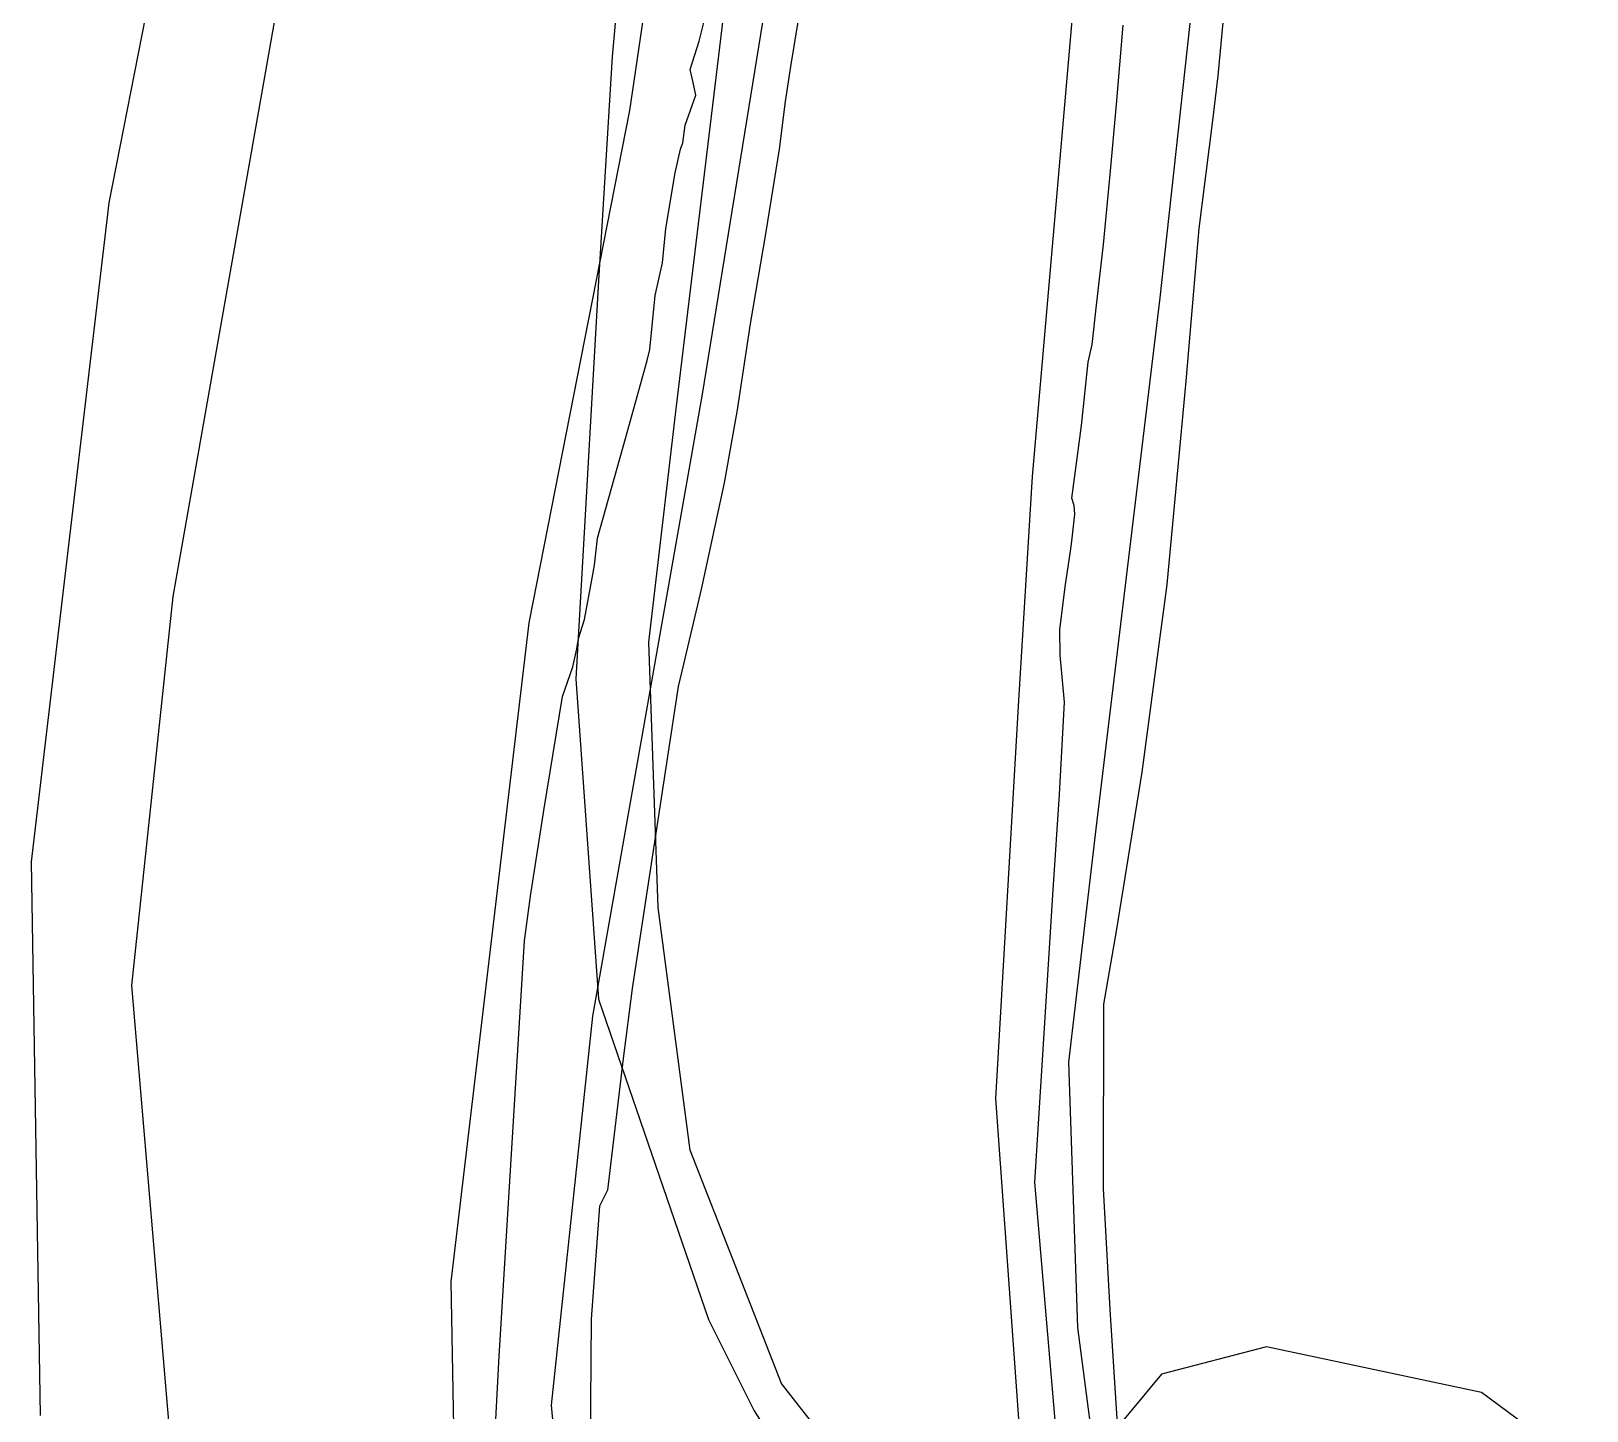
# Model space of a CAD drawing. Extents: x 0 to 208, y 1 to 205.
# Drawn here: x 30.684 to 33.299, y 12.996 to 15.315 of the extents above; entities that cross this region are included whole.
import ezdxf

# ---------------------------------------------------------------- set-up
doc = ezdxf.new("R2010")
doc.units = 0

msp = doc.modelspace()

# ---------------------------------------------------------------- linework, layer by layer
at = {"layer": 'Layer 1'}
for p, q in [((31.760923, 16.418152), (31.660963, 15.272422)), ((30.98419, 15.887586), (30.815018, 15.026363)), ((31.768551, 14.680347), (31.876202, 15.572328)), ((30.922766, 14.365057), (31.107311, 15.410827)), ((31.660963, 15.272422), (31.637877, 14.895637)), ((30.815018, 15.026363), (30.684298, 13.919073)), ((31.637877, 14.895637), (31.59943, 14.226651)), ((31.722413, 14.288183), (31.768551, 14.680347)), ((30.853559, 13.71145), (30.922766, 14.365057)), ((31.737795, 13.842192), (31.722413, 14.288183)), ((31.59943, 14.226651), (31.637877, 13.688386)), ((30.684298, 13.919073), (30.699679, 12.988644)), ((31.79162, 13.434649), (31.737795, 13.842192)), ((30.9689, 12.3581), (30.853559, 13.71145)), ((31.637877, 13.688386), (31.822425, 13.150122)), ((31.945411, 13.042485), (31.79162, 13.434649)), ((31.822425, 13.150122), (31.899322, 12.996332)), ((32.760485, 13.104001), (32.583625, 13.057864)), ((33.12189, 13.027106), (32.760485, 13.104001)), ((32.583625, 13.057864), (32.468284, 12.919453)), ((32.191475, 12.727216), (31.945411, 13.042485)), ((33.29875, 12.896385), (33.12189, 13.027106)), ((31.899322, 12.996332), (32.037732, 12.781026))]:
    msp.add_line(p, q, dxfattribs=at)
at = {"layer": 'test'}
for p, q in [((31.835887, 16.17393), (31.689789, 15.181986)), ((32.052058, 15.818043), (31.960697, 15.25579)), ((31.81281, 14.705227), (31.98198, 15.750997)), ((32.466423, 15.712552), (32.366463, 14.566822)), ((32.70129, 15.485615), (32.678628, 15.239845)), ((32.581703, 14.866728), (32.635531, 15.358855)), ((31.807048, 15.298548), (31.817773, 15.34106)), ((32.508487, 15.191734), (32.519663, 15.325305)), ((31.791977, 15.250463), (31.807048, 15.298548)), ((31.796719, 15.229087), (31.791977, 15.250463)), ((31.960697, 15.25579), (31.951214, 15.197019)), ((31.80146, 15.207712), (31.796719, 15.229087)), ((32.678628, 15.239845), (32.669427, 15.165045)), ((31.783567, 15.157092), (31.80146, 15.207712)), ((31.951214, 15.197019), (31.941647, 15.116877)), ((32.497396, 15.074192), (32.508487, 15.191734)), ((31.689789, 15.181986), (31.520617, 14.320763)), ((32.669427, 15.165045), (32.646652, 14.983389)), ((31.779362, 15.127151), (31.783567, 15.157092)), ((31.76669, 15.077147), (31.775693, 15.116663)), ((31.775693, 15.116663), (31.779362, 15.127151)), ((31.941647, 15.116877), (31.918984, 14.977963)), ((31.751168, 14.98331), (31.76669, 15.077147)), ((32.486192, 14.956649), (32.497396, 15.074192)), ((31.745411, 14.925863), (31.751168, 14.98331)), ((32.646652, 14.983389), (32.624667, 14.726933)), ((31.918984, 14.977963), (31.892681, 14.823021)), ((32.474367, 14.849792), (32.486192, 14.956649)), ((31.732739, 14.87111), (31.745411, 14.925863)), ((31.724216, 14.780283), (31.732739, 14.87111)), ((32.474052, 13.974747), (32.581703, 14.866728)), ((32.467593, 14.788348), (32.474367, 14.849792)), ((31.892681, 14.823021), (31.870894, 14.678764)), ((31.719559, 14.761583), (31.724216, 14.780283)), ((32.460509, 14.758966), (32.467593, 14.788348)), ((31.683116, 14.630685), (31.719559, 14.761583)), ((32.454921, 14.705538), (32.460509, 14.758966)), ((32.624667, 14.726933), (32.592815, 14.384991)), ((31.628265, 13.659457), (31.81281, 14.705227)), ((32.449587, 14.652109), (32.454921, 14.705538)), ((31.870894, 14.678764), (31.849219, 14.555879)), ((32.442786, 14.601351), (32.449587, 14.652109)), ((31.635937, 14.462977), (31.683116, 14.630685)), ((32.432965, 14.53014), (32.442786, 14.601351)), ((32.366463, 14.566822), (32.343377, 14.190037)), ((31.849219, 14.555879), (31.8106, 14.379565)), ((32.437254, 14.518058), (32.432965, 14.53014)), ((32.438383, 14.503382), (32.437254, 14.518058)), ((32.433134, 14.458014), (32.438383, 14.503382)), ((31.630942, 14.417564), (31.635937, 14.462977)), ((32.430876, 14.441326), (32.433134, 14.458014)), ((32.422043, 14.38122), (32.430876, 14.441326)), ((31.626878, 14.39561), (31.630942, 14.417564)), ((31.61429, 14.326184), (31.626878, 14.39561)), ((31.8106, 14.379565), (31.780628, 14.251337)), ((32.413124, 14.30896), (32.422043, 14.38122)), ((32.592815, 14.384991), (32.572213, 14.230049)), ((31.520617, 14.320763), (31.389897, 13.213473)), ((31.604272, 14.29414), (31.61429, 14.326184)), ((32.413689, 14.266218), (32.413124, 14.30896)), ((31.594422, 14.246532), (31.601449, 14.276984)), ((31.601449, 14.276984), (31.604272, 14.29414)), ((31.780628, 14.251337), (31.771597, 14.213937)), ((32.420744, 14.187269), (32.413689, 14.266218)), ((31.57715, 14.196869), (31.594422, 14.246532)), ((32.572213, 14.230049), (32.551046, 14.069764)), ((31.545835, 14.00558), (31.57715, 14.196869)), ((31.771597, 14.213937), (31.69411, 13.706368)), ((32.343377, 14.190037), (32.30493, 13.521051)), ((32.412249, 14.032327), (32.420744, 14.187269)), ((32.551046, 14.069764), (32.507796, 13.802622)), ((32.401723, 13.872042), (32.412249, 14.032327)), ((31.523229, 13.861323), (31.545835, 14.00558)), ((32.427914, 13.582583), (32.474052, 13.974747)), ((31.513266, 13.786523), (31.523229, 13.861323)), ((32.37076, 13.380501), (32.401723, 13.872042)), ((31.470749, 13.088263), (31.513266, 13.786523)), ((32.507796, 13.802622), (32.486291, 13.679737)), ((31.69411, 13.706368), (31.679068, 13.588825)), ((32.486291, 13.679737), (32.486017, 13.369852)), ((31.559059, 13.00585), (31.628265, 13.659457)), ((31.679068, 13.588825), (31.653103, 13.367098)), ((32.443296, 13.136592), (32.427914, 13.582583)), ((32.30493, 13.521051), (32.343377, 12.982786)), ((31.653103, 13.367098), (31.643592, 13.348398)), ((32.406867, 12.960406), (32.37076, 13.380501)), ((32.486017, 13.369852), (32.496911, 13.166824)), ((31.639218, 13.340397), (31.625389, 13.150725)), ((31.643592, 13.348398), (31.639218, 13.340397)), ((31.389897, 13.213473), (31.405278, 12.283044)), ((31.625389, 13.150725), (31.619039, 12.429442)), ((32.496911, 13.166824), (32.517259, 12.848808)), ((32.497121, 12.729049), (32.443296, 13.136592)), ((31.459094, 12.866068), (31.470749, 13.088263)), ((31.6744, 11.6525), (31.559059, 13.00585))]:
    msp.add_line(p, q, dxfattribs=at)

doc.saveas('drawing.dxf')
